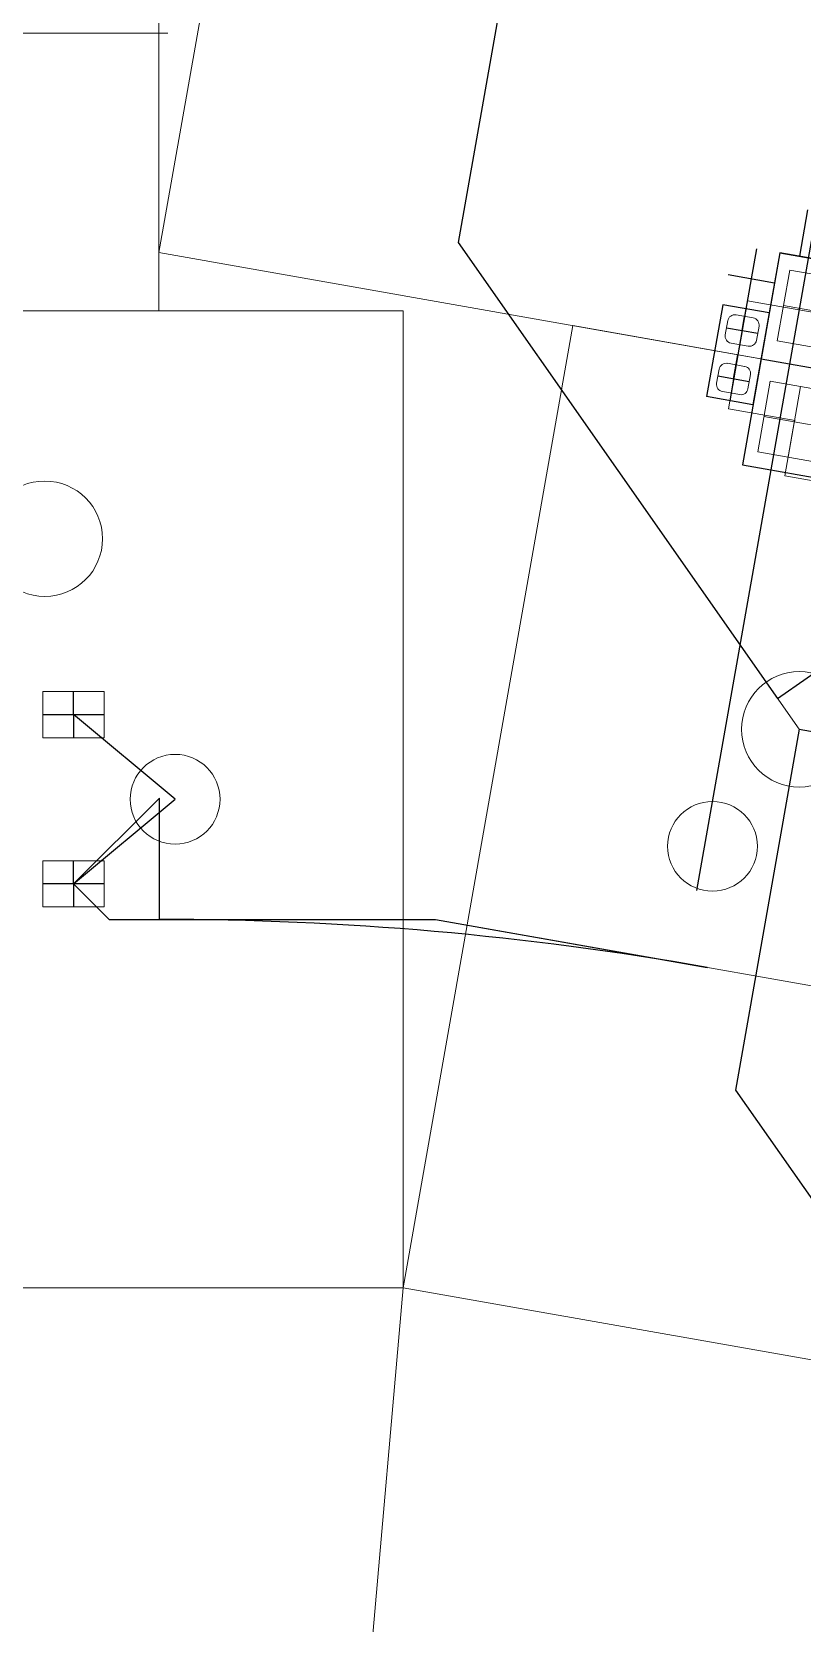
# Model space of a CAD drawing. Header units: millimetres. Extents: x -44 to 130, y -98 to 17.
# Drawn here: x 26.1 to 41.12, y -54.17 to -23.13 of the extents above; entities that cross this region are included whole.
import ezdxf

# ---------------------------------------------------------------- set-up
doc = ezdxf.new("R2010")
doc.units = ezdxf.units.MM
for name, color, linetype, lineweight, true_color in [('coponent footprints', 7, 'Continuous', 5, 0x000000), ('traces back 0.2mm', 94, 'Continuous', 20, 0x008000), ('traces front 0.2mm', 14, 'Continuous', 20, 0x800000)]:
    doc.layers.add(name, color=color, linetype=linetype, lineweight=lineweight, true_color=true_color)
doc.layers.add('helplines', color=4, linetype='Continuous', true_color=0x00ffff)
doc.layers.add('helplines curves', color=3, linetype='Continuous', true_color=0x00ff00)

msp = doc.modelspace()

# ---------------------------------------------------------------- linework, layer by layer
at = {"layer": 'coponent footprints'}
for p, q in [((28.575, -27.441), (31.883, -8.681)), ((28.575, -28.575), (28.575, -9.525)), ((28.575, -27.441), (47.336, -30.749)), ((28.575, -28.575), (28.575, -27.735)), ((40.632, -29.161), (40.875, -27.782)), ((40.875, -27.782), (42.057, -27.991)), ((40.754, -28.472), (41.935, -28.68)), ((-28.575, -28.575), (33.337, -28.575)), ((33.337, -28.575), (33.337, -47.625)), ((39.617, -29.043), (39.666, -28.767)), ((39.828, -28.654), (40.163, -28.713)), ((33.337, -47.625), (36.645, -28.864)), ((36.645, -28.864), (55.406, -32.172)), ((40.228, -29.151), (40.276, -28.875)), ((40.632, -29.161), (41.814, -29.37)), ((39.731, -29.205), (40.066, -29.264)), ((39.499, -29.713), (39.45, -29.989)), ((39.996, -29.658), (39.661, -29.599)), ((40.11, -29.82), (40.061, -30.096)), ((40.25, -31.328), (40.493, -29.949)), ((40.493, -29.949), (41.675, -30.157)), ((40.841, -31.432), (41.084, -30.053)), ((39.899, -30.21), (39.564, -30.151)), ((40.372, -30.638), (41.553, -30.847)), ((40.25, -31.328), (41.432, -31.536)), ((27.512, -36), (26.312, -36)), ((26.312, -36.9), (26.312, -36)), ((27.512, -36.9), (27.512, -36)), ((27.512, -36.9), (26.312, -36.9)), ((26.312, -39.3), (27.512, -39.3)), ((26.312, -40.2), (26.312, -39.3)), ((27.512, -40.2), (27.512, -39.3)), ((26.312, -40.2), (27.512, -40.2)), ((-28.575, -47.625), (33.337, -47.625)), ((31.671, -66.675), (33.337, -47.625)), ((33.337, -47.625), (52.098, -50.933))]:
    msp.add_line(p, q, dxfattribs=at)
for centre, radius in [((26.353, -33.02), 1.125), ((41.061, -36.736), 1.125), ((28.893, -38.1), 0.875), ((39.369, -39.017), 0.875)]:
    msp.add_circle(centre, radius, dxfattribs=at)
for centre, start, end in [((39.804, -28.792), 80, 170), ((40.138, -28.851), 350, 80), ((39.755, -29.067), 170, 260), ((40.09, -29.126), 260, 350), ((39.637, -29.737), 80, 170), ((39.972, -29.796), 350, 80), ((39.588, -30.013), 170, 260), ((39.923, -30.072), 260, 350)]:
    msp.add_arc(centre, 0.14, start, end, dxfattribs=at)
at = {"layer": 'helplines'}
for p, q in [((41.07, -27.512), (41.23, -26.606)), ((40.681, -27.444), (39.952, -31.58)), ((40.228, -27.364), (40.125, -27.95)), ((40.681, -27.444), (40.474, -28.616)), ((40.681, -27.444), (44.029, -28.034)), ((41.459, -27.581), (40.681, -27.444)), ((39.672, -27.87), (40.578, -28.03)), ((40.125, -27.95), (39.863, -29.432)), ((39.568, -28.456), (39.252, -30.248)), ((40.474, -28.616), (39.568, -28.456)), ((40.021, -28.536), (39.705, -30.328)), ((39.947, -28.959), (39.995, -28.683)), ((40.474, -28.616), (40.158, -30.408)), ((39.641, -28.905), (40.252, -29.013)), ((39.947, -28.959), (39.863, -29.432)), ((39.78, -29.905), (39.863, -29.432)), ((40.316, -29.512), (43.665, -30.102)), ((40.085, -29.958), (39.475, -29.851)), ((39.78, -29.905), (39.731, -30.18)), ((40.158, -30.408), (39.252, -30.248)), ((39.952, -31.58), (43.3, -32.17)), ((26.912, -36.45), (26.912, -36)), ((26.312, -36.45), (26.912, -36.45)), ((26.912, -36.45), (26.912, -36.9)), ((26.912, -36.45), (27.512, -36.45)), ((28.893, -38.1), (26.912, -36.45)), ((26.912, -39.75), (28.893, -38.1)), ((26.912, -39.75), (26.912, -39.3)), ((26.912, -39.75), (26.312, -39.75)), ((26.912, -39.75), (26.912, -40.2)), ((27.512, -39.75), (26.912, -39.75))]:
    msp.add_line(p, q, dxfattribs=at)
at = {"layer": 'helplines curves'}
for p, q in [((39.066, -39.878), (44.623, -8.361)), ((36.298, -16.552), (34.413, -27.242)), ((40.639, -36.134), (62.106, -21.103)), ((34.413, -27.242), (40.639, -36.134)), ((41.061, -36.736), (39.82, -43.771)), ((41.061, -36.736), (58.045, -39.731)), ((26.912, -39.75), (28.587, -38.075)), ((28.587, -40.444), (28.587, -38.075)), ((26.912, -39.75), (27.606, -40.444)), ((27.606, -40.444), (28.587, -40.444)), ((28.587, -40.444), (33.966, -40.444)), ((33.966, -40.444), (39.263, -41.378)), ((39.82, -43.771), (43.918, -49.623))]:
    msp.add_line(p, q, dxfattribs=at)
msp.add_arc((28.587, -101.921), 61.478, 80, 90, dxfattribs=at)
at = {"layer": 'traces back 0.2mm'}
for p, q in [((39.947, -28.959), (40.049, -28.378)), ((41.349, -28.607), (40.049, -28.378)), ((39.78, -29.905), (39.678, -30.486)), ((40.978, -30.715), (39.678, -30.486)), ((40.968, -30.713), (40.777, -31.794)), ((40.777, -31.794), (46.295, -32.767)), ((27.606, -40.444), (26.912, -39.75)), ((33.966, -40.444), (27.606, -40.444)), ((33.966, -40.444), (46.334, -42.625))]:
    msp.add_line(p, q, dxfattribs=at)
at = {"layer": 'traces front 0.2mm'}
for p, q in [((34.413, -27.242), (36.298, -16.552)), ((4.94, -23.16), (28.753, -23.16)), ((34.413, -27.242), (41.061, -36.736)), ((41.061, -36.736), (39.82, -43.771)), ((39.82, -43.771), (49.478, -57.564))]:
    msp.add_line(p, q, dxfattribs=at)

doc.saveas('drawing.dxf')
